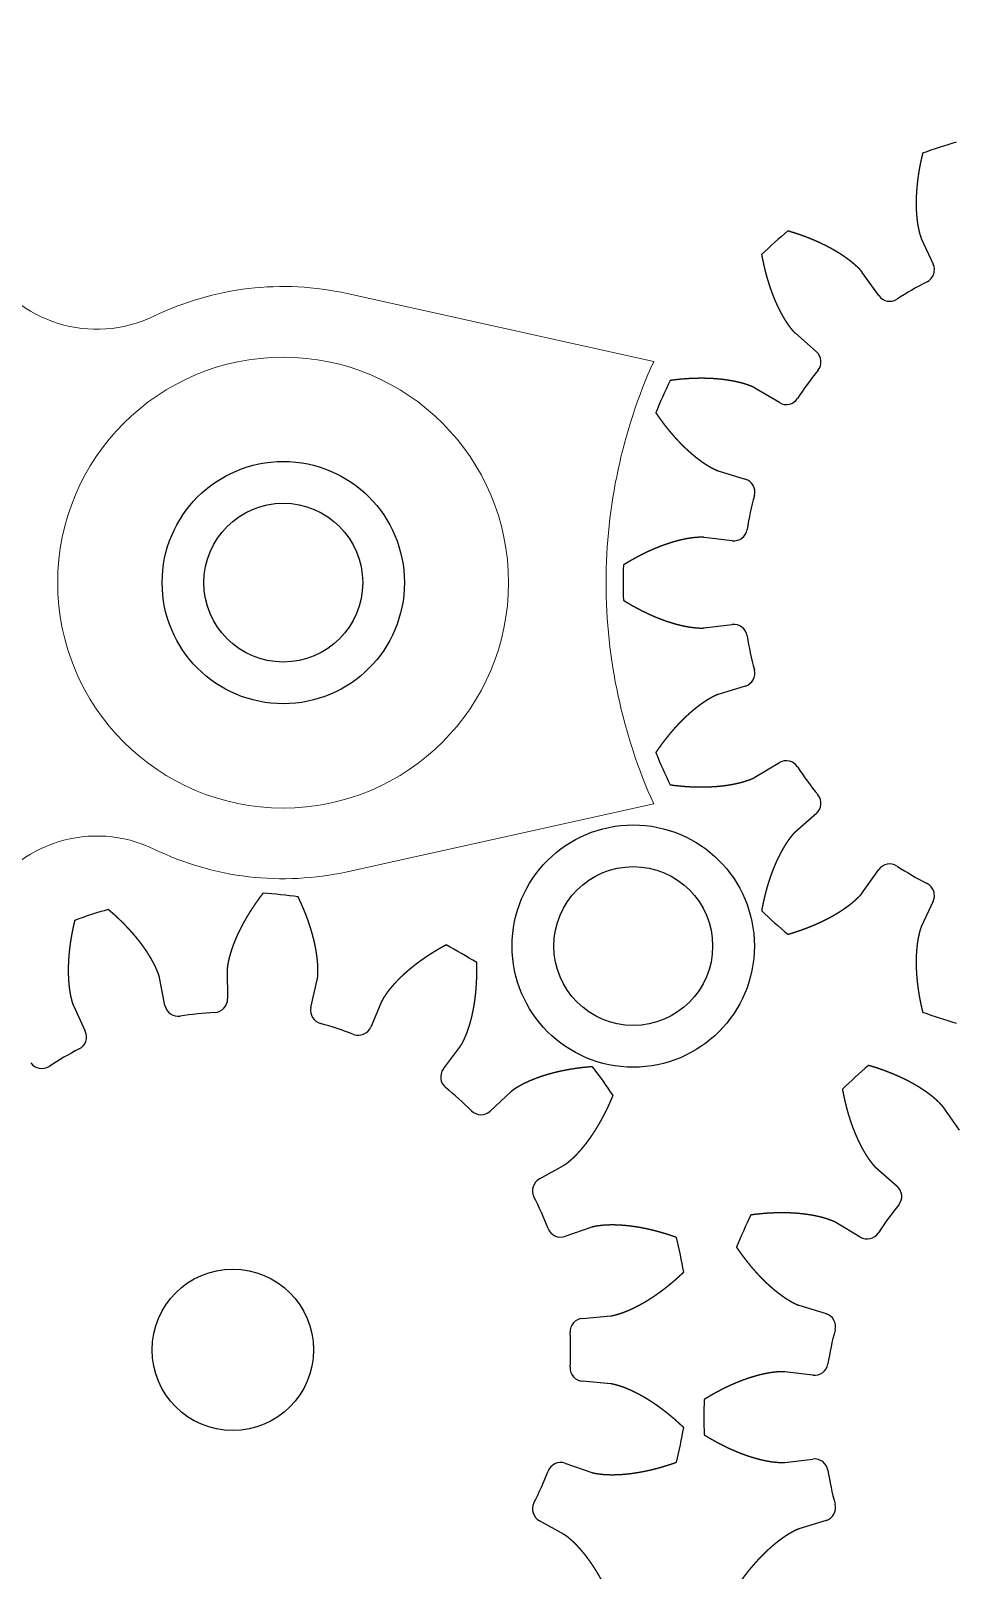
# Model space of a CAD drawing. Header units: inches. Extents: x 0 to 775, y -63 to 305.
# Drawn here: x 52.3 to 86.7, y 73.6 to 130.8 of the extents above; entities that cross this region are included whole.
import ezdxf

# ---------------------------------------------------------------- set-up
doc = ezdxf.new("R2010")
doc.units = ezdxf.units.IN
doc.header["$MEASUREMENT"] = 0

msp = doc.modelspace()

# ---------------------------------------------------------------- linework, layer by layer
at = {"color": 1}
for p, q in [((85.43, 123.058), (85.873, 122.1)), ((83.849, 120.931), (83.24, 121.794)), ((80.74, 119.543), (81.535, 118.847)), ((80.161, 116.956), (79.253, 117.497)), ((77.885, 114.424), (78.894, 114.112)), ((78.408, 111.825), (77.359, 111.951)), ((77.359, 108.586), (78.408, 108.711)), ((78.894, 106.425), (77.885, 106.113)), ((79.253, 103.04), (80.161, 103.581)), ((81.535, 101.689), (80.74, 100.994)), ((83.24, 98.743), (83.849, 99.606)), ((85.873, 98.437), (85.43, 97.478)), ((57.334, 94.562), (57.129, 95.598)), ((59.644, 95.862), (59.659, 94.806)), ((62.756, 94.481), (62.99, 95.511)), ((53.93, 94.558), (54.373, 93.6)), ((65.395, 94.729), (64.979, 93.758)), ((67.675, 92.201), (68.308, 93.047)), ((70.187, 91.355), (69.412, 90.637)), ((86.849, 89.931), (86.24, 90.794)), ((71.243, 88.118), (72.165, 88.633)), ((83.74, 88.543), (84.535, 87.847)), ((83.161, 85.956), (82.253, 86.497)), ((73.193, 86.323), (72.193, 85.983)), ((72.841, 82.937), (73.893, 83.033)), ((80.885, 83.424), (81.894, 83.112)), ((81.408, 80.825), (80.359, 80.951)), ((73.893, 80.504), (72.841, 80.6)), ((72.193, 77.554), (73.193, 77.213)), ((80.359, 77.586), (81.408, 77.711)), ((72.165, 74.903), (71.243, 75.418)), ((81.894, 75.425), (80.885, 75.113))]:
    msp.add_line(p, q, dxfattribs=at)
at = {"color": 1, "lineweight": 0}
msp.add_lwpolyline([(47.973, 110.268, -0.414214), (29.723, 92.018), (29.723, 89.768), (42.203, 89.768, 0.127339), (50.582, 98.399, -0.394984), (56.926, 100.369, 0.168875), (64.101, 99.529), (75.489, 102.051, -0.106253), (73.722, 110.268, -0.106253), (75.489, 118.486), (64.101, 121.008, 0.168875), (56.926, 120.167, -0.394984), (50.582, 122.138, 0.127339), (42.203, 130.768), (29.723, 130.768), (29.723, 128.518, -0.414211)], format="xyb", close=True, dxfattribs=at)
msp.add_circle((61.723, 110.268), 8.375, dxfattribs=at)
at = {"color": 1}
for centre, radius in [((61.73, 110.268), 4.5), ((61.73, 110.268), 2.95), ((74.73, 96.768), 4.5), ((74.73, 96.768), 2.95), ((59.854, 81.768), 3)]:
    msp.add_circle(centre, radius, dxfattribs=at)
for centre, radius, start, end in [((91.354, 110.268), 17, 105.7877, 110.2123), ((91.354, 110.268), 17, 129.7877, 134.2123), ((85.419, 121.89), 0.5, 297.0534, 24.8103), ((91.354, 110.268), 12.549, 117.0534, 122.9466), ((84.257, 121.219), 0.5, 215.1897, 302.9466), ((81.205, 118.471), 0.5, 321.0534, 48.8103), ((91.354, 110.268), 12.549, 141.0534, 146.9466), ((91.354, 110.268), 17, 153.7877, 158.2123), ((80.417, 117.386), 0.5, 239.1897, 326.9466), ((78.746, 113.634), 0.5, 345.0534, 72.8103), ((91.354, 110.268), 12.549, 165.0534, 170.9466), ((78.467, 112.322), 0.5, 263.1897, 350.9466), ((91.354, 110.268), 17, 177.7877, 182.2123), ((78.467, 108.215), 0.5, 9.0534, 96.8103), ((91.354, 110.268), 12.549, 189.0534, 194.9466), ((78.746, 106.903), 0.5, 287.1897, 14.9466), ((91.354, 110.268), 17, 201.7877, 206.2123), ((80.417, 103.151), 0.5, 33.0534, 120.8103), ((91.354, 110.268), 12.549, 213.0534, 218.9466), ((81.205, 102.066), 0.5, 311.1897, 38.9466), ((84.257, 99.318), 0.5, 57.0534, 144.8103), ((91.354, 110.268), 12.549, 237.0534, 242.9466), ((85.419, 98.647), 0.5, 335.1897, 62.9466), ((59.854, 81.768), 17, 81.7877, 86.2123), ((59.854, 81.768), 17, 105.7877, 110.2123), ((91.354, 110.268), 17, 225.7877, 230.2123), ((59.854, 81.768), 17, 57.7877, 62.2123), ((57.825, 94.659), 0.5, 191.1897, 278.9466), ((59.159, 94.799), 0.5, 273.0534, 0.8103), ((63.243, 94.37), 0.5, 167.1897, 254.9466), ((59.854, 81.768), 12.549, 93.0534, 98.9466), ((59.854, 81.768), 12.549, 69.0534, 74.9466), ((91.354, 110.268), 17, 249.7877, 254.2123), ((53.919, 93.39), 0.5, 297.0534, 24.8103), ((64.519, 93.955), 0.5, 249.0534, 336.8103), ((59.854, 81.768), 12.549, 117.0534, 122.9466), ((52.757, 92.719), 0.5, 215.1897, 302.9466), ((68.076, 91.902), 0.5, 143.1897, 230.9466), ((59.854, 81.768), 17, 33.7877, 38.2123), ((94.354, 79.268), 17, 129.7877, 134.2123), ((59.854, 81.768), 12.549, 45.0534, 50.9466), ((69.073, 91.004), 0.5, 225.0534, 312.8103), ((71.487, 87.682), 0.5, 119.1897, 206.9466), ((84.205, 87.471), 0.5, 321.0534, 48.8103), ((59.854, 81.768), 12.549, 21.0534, 26.9466), ((94.354, 79.268), 12.549, 141.0534, 146.9466), ((94.354, 79.268), 17, 153.7877, 158.2123), ((72.032, 86.456), 0.5, 201.0534, 288.8103), ((59.854, 81.768), 17, 9.7877, 14.2123), ((83.417, 86.386), 0.5, 239.1897, 326.9466), ((72.886, 82.439), 0.5, 95.1897, 182.9466), ((81.746, 82.634), 0.5, 345.0534, 72.8103), ((59.854, 81.768), 12.549, 357.0534, 2.9466), ((94.354, 79.268), 12.549, 165.0534, 170.9466), ((81.467, 81.322), 0.5, 263.1897, 350.9466), ((72.886, 81.098), 0.5, 177.0534, 264.8103), ((94.354, 79.268), 17, 177.7877, 182.2123), ((59.854, 81.768), 17, 345.7877, 350.2123), ((59.854, 81.768), 12.549, 333.0534, 338.9466), ((72.032, 77.081), 0.5, 71.1897, 158.9466), ((81.467, 77.215), 0.5, 9.0534, 96.8103), ((94.354, 79.268), 12.549, 189.0534, 194.9466), ((71.487, 75.855), 0.5, 153.0534, 240.8103), ((81.746, 75.903), 0.5, 287.1897, 14.9466)]:
    msp.add_arc(centre, radius, start, end, dxfattribs=at)
for points in [[(85.481, 126.221), (85.478, 126.212), (85.474, 126.193), (85.467, 126.165), (85.458, 126.127), (85.447, 126.08), (85.436, 126.032), (85.426, 125.985), (85.416, 125.938), (85.406, 125.891), (85.396, 125.844), (85.387, 125.797), (85.378, 125.75), (85.369, 125.703), (85.36, 125.656), (85.352, 125.609), (85.344, 125.562), (85.337, 125.515), (85.329, 125.468), (85.322, 125.421), (85.315, 125.374), (85.309, 125.327), (85.302, 125.281), (85.296, 125.234), (85.291, 125.188), (85.285, 125.141), (85.28, 125.094), (85.275, 125.048), (85.271, 125.002), (85.266, 124.955), (85.263, 124.909), (85.259, 124.863), (85.256, 124.817), (85.253, 124.771), (85.25, 124.725), (85.247, 124.679), (85.245, 124.633), (85.244, 124.587), (85.242, 124.541), (85.241, 124.495), (85.24, 124.45), (85.24, 124.404), (85.24, 124.359), (85.24, 124.314), (85.24, 124.268), (85.241, 124.223), (85.243, 124.178), (85.244, 124.133), (85.246, 124.088), (85.248, 124.044), (85.251, 123.999), (85.254, 123.954), (85.258, 123.91), (85.261, 123.866), (85.266, 123.822), (85.27, 123.778), (85.276, 123.734), (85.281, 123.69), (85.287, 123.646), (85.293, 123.603), (85.3, 123.56), (85.307, 123.516), (85.315, 123.474), (85.324, 123.431), (85.333, 123.388), (85.343, 123.346), (85.352, 123.304), (85.363, 123.262), (85.373, 123.22), (85.385, 123.179), (85.398, 123.138), (85.409, 123.106), (85.419, 123.082), (85.426, 123.066), (85.43, 123.058)], [(83.24, 121.794), (83.235, 121.801), (83.225, 121.815), (83.209, 121.835), (83.187, 121.862), (83.158, 121.893), (83.128, 121.924), (83.097, 121.954), (83.066, 121.984), (83.034, 122.013), (83.002, 122.043), (82.97, 122.072), (82.938, 122.101), (82.904, 122.129), (82.871, 122.157), (82.837, 122.185), (82.802, 122.212), (82.767, 122.239), (82.732, 122.265), (82.696, 122.292), (82.661, 122.318), (82.625, 122.343), (82.588, 122.369), (82.552, 122.394), (82.515, 122.419), (82.477, 122.444), (82.44, 122.468), (82.402, 122.492), (82.364, 122.516), (82.325, 122.54), (82.286, 122.563), (82.248, 122.586), (82.208, 122.609), (82.169, 122.632), (82.129, 122.654), (82.09, 122.676), (82.049, 122.698), (82.009, 122.719), (81.969, 122.741), (81.928, 122.762), (81.887, 122.783), (81.846, 122.804), (81.804, 122.824), (81.762, 122.844), (81.721, 122.864), (81.679, 122.884), (81.636, 122.903), (81.594, 122.923), (81.551, 122.942), (81.508, 122.96), (81.465, 122.979), (81.422, 122.997), (81.379, 123.016), (81.335, 123.033), (81.291, 123.051), (81.248, 123.069), (81.203, 123.086), (81.159, 123.103), (81.115, 123.12), (81.07, 123.136), (81.025, 123.153), (80.98, 123.169), (80.935, 123.185), (80.89, 123.2), (80.844, 123.216), (80.799, 123.231), (80.753, 123.246), (80.707, 123.261), (80.661, 123.275), (80.615, 123.29), (80.568, 123.304), (80.531, 123.315), (80.503, 123.323), (80.484, 123.329), (80.475, 123.332)], [(79.5, 122.453), (79.501, 122.444), (79.505, 122.425), (79.51, 122.396), (79.517, 122.358), (79.527, 122.31), (79.536, 122.263), (79.546, 122.215), (79.556, 122.168), (79.566, 122.121), (79.576, 122.074), (79.587, 122.027), (79.598, 121.98), (79.609, 121.934), (79.62, 121.887), (79.632, 121.841), (79.643, 121.795), (79.656, 121.749), (79.668, 121.703), (79.68, 121.658), (79.693, 121.612), (79.706, 121.567), (79.719, 121.521), (79.733, 121.476), (79.747, 121.431), (79.761, 121.387), (79.775, 121.342), (79.789, 121.298), (79.804, 121.254), (79.819, 121.21), (79.834, 121.166), (79.85, 121.122), (79.865, 121.078), (79.881, 121.035), (79.898, 120.992), (79.914, 120.949), (79.931, 120.906), (79.948, 120.864), (79.965, 120.821), (79.983, 120.779), (80.001, 120.737), (80.019, 120.695), (80.037, 120.654), (80.056, 120.613), (80.075, 120.571), (80.094, 120.531), (80.113, 120.49), (80.133, 120.449), (80.153, 120.409), (80.173, 120.369), (80.194, 120.33), (80.215, 120.29), (80.236, 120.251), (80.258, 120.212), (80.279, 120.174), (80.302, 120.135), (80.324, 120.097), (80.347, 120.059), (80.37, 120.022), (80.393, 119.985), (80.417, 119.948), (80.441, 119.912), (80.466, 119.876), (80.491, 119.84), (80.517, 119.805), (80.543, 119.77), (80.569, 119.736), (80.596, 119.702), (80.622, 119.668), (80.65, 119.635), (80.678, 119.603), (80.702, 119.578), (80.72, 119.56), (80.733, 119.549), (80.74, 119.543)], [(79.253, 117.497), (79.246, 117.502), (79.231, 117.51), (79.209, 117.522), (79.178, 117.537), (79.138, 117.554), (79.098, 117.57), (79.058, 117.585), (79.017, 117.6), (78.976, 117.614), (78.935, 117.628), (78.894, 117.642), (78.853, 117.655), (78.811, 117.667), (78.769, 117.679), (78.726, 117.69), (78.684, 117.701), (78.641, 117.711), (78.598, 117.721), (78.555, 117.731), (78.511, 117.74), (78.468, 117.749), (78.424, 117.757), (78.381, 117.766), (78.337, 117.773), (78.292, 117.781), (78.248, 117.788), (78.204, 117.794), (78.159, 117.8), (78.115, 117.806), (78.07, 117.812), (78.025, 117.817), (77.98, 117.822), (77.935, 117.827), (77.889, 117.831), (77.844, 117.835), (77.798, 117.839), (77.753, 117.842), (77.707, 117.845), (77.661, 117.848), (77.615, 117.85), (77.569, 117.852), (77.523, 117.854), (77.477, 117.856), (77.43, 117.857), (77.384, 117.858), (77.337, 117.858), (77.291, 117.859), (77.244, 117.859), (77.197, 117.859), (77.15, 117.858), (77.103, 117.857), (77.056, 117.856), (77.009, 117.855), (76.962, 117.853), (76.915, 117.851), (76.868, 117.849), (76.82, 117.847), (76.773, 117.844), (76.725, 117.841), (76.678, 117.838), (76.63, 117.834), (76.582, 117.83), (76.535, 117.826), (76.487, 117.822), (76.439, 117.817), (76.391, 117.812), (76.343, 117.807), (76.295, 117.802), (76.247, 117.796), (76.199, 117.79), (76.16, 117.785), (76.131, 117.781), (76.112, 117.779), (76.102, 117.777)], [(75.568, 116.578), (75.574, 116.57), (75.585, 116.554), (75.601, 116.53), (75.624, 116.498), (75.651, 116.458), (75.679, 116.419), (75.707, 116.379), (75.736, 116.34), (75.764, 116.301), (75.793, 116.263), (75.821, 116.224), (75.85, 116.186), (75.879, 116.148), (75.909, 116.11), (75.938, 116.073), (75.968, 116.035), (75.997, 115.998), (76.027, 115.961), (76.057, 115.925), (76.087, 115.888), (76.118, 115.852), (76.148, 115.816), (76.179, 115.781), (76.21, 115.745), (76.241, 115.71), (76.272, 115.675), (76.303, 115.64), (76.335, 115.606), (76.366, 115.572), (76.398, 115.538), (76.43, 115.504), (76.462, 115.471), (76.494, 115.438), (76.527, 115.405), (76.559, 115.373), (76.592, 115.34), (76.625, 115.308), (76.658, 115.277), (76.691, 115.245), (76.724, 115.214), (76.758, 115.183), (76.791, 115.153), (76.825, 115.123), (76.859, 115.093), (76.893, 115.063), (76.928, 115.034), (76.962, 115.005), (76.997, 114.977), (77.032, 114.948), (77.066, 114.921), (77.102, 114.893), (77.137, 114.866), (77.172, 114.839), (77.208, 114.813), (77.244, 114.787), (77.28, 114.761), (77.316, 114.736), (77.352, 114.711), (77.389, 114.687), (77.426, 114.663), (77.463, 114.639), (77.5, 114.616), (77.537, 114.594), (77.575, 114.573), (77.613, 114.552), (77.651, 114.531), (77.689, 114.51), (77.727, 114.49), (77.766, 114.471), (77.805, 114.453), (77.836, 114.44), (77.861, 114.432), (77.877, 114.426), (77.885, 114.424)], [(77.359, 111.951), (77.351, 111.952), (77.334, 111.953), (77.308, 111.955), (77.274, 111.956), (77.231, 111.956), (77.188, 111.954), (77.145, 111.951), (77.102, 111.948), (77.059, 111.944), (77.016, 111.941), (76.972, 111.936), (76.929, 111.931), (76.886, 111.926), (76.843, 111.919), (76.799, 111.912), (76.756, 111.905), (76.713, 111.897), (76.669, 111.888), (76.626, 111.88), (76.583, 111.87), (76.539, 111.861), (76.496, 111.851), (76.453, 111.841), (76.409, 111.83), (76.366, 111.818), (76.323, 111.807), (76.28, 111.795), (76.236, 111.782), (76.193, 111.77), (76.15, 111.757), (76.107, 111.743), (76.064, 111.729), (76.02, 111.715), (75.977, 111.701), (75.934, 111.686), (75.891, 111.671), (75.848, 111.655), (75.805, 111.639), (75.762, 111.623), (75.719, 111.607), (75.676, 111.59), (75.633, 111.573), (75.59, 111.555), (75.548, 111.538), (75.505, 111.519), (75.462, 111.501), (75.419, 111.483), (75.377, 111.464), (75.334, 111.444), (75.291, 111.425), (75.249, 111.405), (75.206, 111.385), (75.164, 111.364), (75.121, 111.344), (75.079, 111.323), (75.037, 111.302), (74.994, 111.28), (74.952, 111.258), (74.91, 111.236), (74.868, 111.214), (74.826, 111.191), (74.784, 111.168), (74.742, 111.145), (74.7, 111.122), (74.658, 111.098), (74.616, 111.074), (74.575, 111.05), (74.533, 111.025), (74.491, 111), (74.45, 110.975), (74.416, 110.955), (74.392, 110.94), (74.375, 110.93), (74.367, 110.925)], [(74.367, 109.612), (74.375, 109.607), (74.392, 109.597), (74.416, 109.582), (74.45, 109.561), (74.491, 109.536), (74.533, 109.512), (74.575, 109.487), (74.616, 109.463), (74.658, 109.439), (74.7, 109.415), (74.742, 109.392), (74.784, 109.369), (74.826, 109.346), (74.868, 109.323), (74.91, 109.301), (74.952, 109.279), (74.994, 109.257), (75.037, 109.235), (75.079, 109.214), (75.121, 109.193), (75.164, 109.172), (75.206, 109.152), (75.249, 109.132), (75.291, 109.112), (75.334, 109.092), (75.377, 109.073), (75.419, 109.054), (75.462, 109.036), (75.505, 109.017), (75.548, 108.999), (75.59, 108.981), (75.633, 108.964), (75.676, 108.947), (75.719, 108.93), (75.762, 108.914), (75.805, 108.897), (75.848, 108.882), (75.891, 108.866), (75.934, 108.851), (75.977, 108.836), (76.02, 108.822), (76.064, 108.807), (76.107, 108.794), (76.15, 108.78), (76.193, 108.767), (76.236, 108.754), (76.28, 108.742), (76.323, 108.73), (76.366, 108.718), (76.409, 108.707), (76.453, 108.696), (76.496, 108.686), (76.539, 108.676), (76.583, 108.666), (76.626, 108.657), (76.669, 108.648), (76.713, 108.64), (76.756, 108.632), (76.799, 108.624), (76.843, 108.618), (76.886, 108.611), (76.929, 108.606), (76.972, 108.601), (77.016, 108.596), (77.059, 108.592), (77.102, 108.589), (77.145, 108.586), (77.188, 108.583), (77.231, 108.581), (77.274, 108.58), (77.308, 108.581), (77.334, 108.583), (77.351, 108.585), (77.359, 108.586)], [(77.885, 106.113), (77.877, 106.11), (77.861, 106.105), (77.836, 106.096), (77.805, 106.084), (77.766, 106.066), (77.727, 106.046), (77.689, 106.026), (77.651, 106.006), (77.613, 105.985), (77.575, 105.964), (77.537, 105.942), (77.5, 105.92), (77.463, 105.898), (77.426, 105.874), (77.389, 105.85), (77.352, 105.826), (77.316, 105.801), (77.28, 105.776), (77.244, 105.75), (77.208, 105.724), (77.172, 105.698), (77.137, 105.671), (77.102, 105.644), (77.066, 105.616), (77.032, 105.588), (76.997, 105.56), (76.962, 105.532), (76.928, 105.503), (76.893, 105.473), (76.859, 105.444), (76.825, 105.414), (76.791, 105.384), (76.758, 105.353), (76.724, 105.323), (76.691, 105.291), (76.658, 105.26), (76.625, 105.228), (76.592, 105.196), (76.559, 105.164), (76.527, 105.132), (76.494, 105.099), (76.462, 105.066), (76.43, 105.032), (76.398, 104.999), (76.366, 104.965), (76.335, 104.931), (76.303, 104.896), (76.272, 104.862), (76.241, 104.827), (76.21, 104.792), (76.179, 104.756), (76.148, 104.72), (76.118, 104.685), (76.087, 104.648), (76.057, 104.612), (76.027, 104.575), (75.997, 104.538), (75.968, 104.501), (75.938, 104.464), (75.909, 104.426), (75.879, 104.389), (75.85, 104.351), (75.821, 104.312), (75.793, 104.274), (75.764, 104.235), (75.736, 104.196), (75.707, 104.157), (75.679, 104.118), (75.651, 104.078), (75.624, 104.039), (75.601, 104.007), (75.585, 103.983), (75.574, 103.967), (75.568, 103.959)], [(76.102, 102.76), (76.112, 102.758), (76.131, 102.756), (76.16, 102.752), (76.199, 102.747), (76.247, 102.741), (76.295, 102.735), (76.343, 102.73), (76.391, 102.725), (76.439, 102.72), (76.487, 102.715), (76.535, 102.711), (76.582, 102.707), (76.63, 102.703), (76.678, 102.699), (76.725, 102.696), (76.773, 102.693), (76.82, 102.69), (76.868, 102.688), (76.915, 102.685), (76.962, 102.684), (77.009, 102.682), (77.056, 102.681), (77.103, 102.679), (77.15, 102.679), (77.197, 102.678), (77.244, 102.678), (77.291, 102.678), (77.337, 102.678), (77.384, 102.679), (77.43, 102.68), (77.477, 102.681), (77.523, 102.683), (77.569, 102.684), (77.615, 102.687), (77.661, 102.689), (77.707, 102.692), (77.753, 102.695), (77.798, 102.698), (77.844, 102.702), (77.889, 102.706), (77.935, 102.71), (77.98, 102.715), (78.025, 102.72), (78.07, 102.725), (78.115, 102.73), (78.159, 102.736), (78.204, 102.743), (78.248, 102.749), (78.292, 102.756), (78.337, 102.764), (78.381, 102.771), (78.424, 102.779), (78.468, 102.788), (78.511, 102.797), (78.555, 102.806), (78.598, 102.816), (78.641, 102.826), (78.684, 102.836), (78.726, 102.847), (78.769, 102.858), (78.811, 102.87), (78.853, 102.882), (78.894, 102.895), (78.935, 102.909), (78.976, 102.923), (79.017, 102.937), (79.058, 102.952), (79.098, 102.967), (79.138, 102.982), (79.178, 102.999), (79.209, 103.014), (79.231, 103.027), (79.246, 103.035), (79.253, 103.04)], [(80.74, 100.994), (80.733, 100.988), (80.72, 100.977), (80.702, 100.959), (80.678, 100.934), (80.65, 100.902), (80.622, 100.869), (80.596, 100.835), (80.569, 100.801), (80.543, 100.766), (80.517, 100.732), (80.491, 100.697), (80.466, 100.661), (80.441, 100.625), (80.417, 100.589), (80.393, 100.552), (80.37, 100.515), (80.347, 100.477), (80.324, 100.44), (80.302, 100.401), (80.279, 100.363), (80.258, 100.325), (80.236, 100.286), (80.215, 100.247), (80.194, 100.207), (80.173, 100.167), (80.153, 100.127), (80.133, 100.087), (80.113, 100.047), (80.094, 100.006), (80.075, 99.965), (80.056, 99.924), (80.037, 99.883), (80.019, 99.841), (80.001, 99.8), (79.983, 99.758), (79.965, 99.715), (79.948, 99.673), (79.931, 99.631), (79.914, 99.588), (79.898, 99.545), (79.881, 99.502), (79.865, 99.458), (79.85, 99.415), (79.834, 99.371), (79.819, 99.327), (79.804, 99.283), (79.789, 99.239), (79.775, 99.195), (79.761, 99.15), (79.747, 99.105), (79.733, 99.06), (79.719, 99.015), (79.706, 98.97), (79.693, 98.925), (79.68, 98.879), (79.668, 98.834), (79.656, 98.788), (79.643, 98.742), (79.632, 98.696), (79.62, 98.649), (79.609, 98.603), (79.598, 98.556), (79.587, 98.51), (79.576, 98.463), (79.566, 98.416), (79.556, 98.369), (79.546, 98.322), (79.536, 98.274), (79.527, 98.227), (79.517, 98.179), (79.51, 98.141), (79.505, 98.112), (79.501, 98.093), (79.5, 98.083)], [(60.977, 98.731), (60.971, 98.724), (60.959, 98.708), (60.941, 98.685), (60.918, 98.654), (60.889, 98.615), (60.86, 98.577), (60.831, 98.538), (60.802, 98.499), (60.774, 98.46), (60.746, 98.42), (60.719, 98.381), (60.691, 98.342), (60.664, 98.303), (60.637, 98.263), (60.611, 98.223), (60.584, 98.184), (60.558, 98.144), (60.532, 98.104), (60.507, 98.064), (60.481, 98.025), (60.456, 97.984), (60.432, 97.944), (60.407, 97.904), (60.383, 97.864), (60.359, 97.824), (60.336, 97.783), (60.312, 97.743), (60.289, 97.702), (60.266, 97.662), (60.244, 97.621), (60.222, 97.58), (60.2, 97.539), (60.179, 97.499), (60.157, 97.458), (60.137, 97.417), (60.116, 97.375), (60.096, 97.334), (60.076, 97.293), (60.056, 97.252), (60.037, 97.211), (60.018, 97.169), (59.999, 97.128), (59.981, 97.086), (59.963, 97.045), (59.946, 97.003), (59.929, 96.961), (59.912, 96.92), (59.895, 96.878), (59.879, 96.836), (59.863, 96.794), (59.848, 96.752), (59.833, 96.71), (59.819, 96.668), (59.805, 96.626), (59.791, 96.584), (59.778, 96.542), (59.765, 96.5), (59.753, 96.458), (59.741, 96.415), (59.729, 96.373), (59.718, 96.331), (59.708, 96.288), (59.699, 96.246), (59.69, 96.203), (59.681, 96.161), (59.673, 96.118), (59.666, 96.076), (59.658, 96.033), (59.652, 95.991), (59.647, 95.948), (59.645, 95.914), (59.644, 95.888), (59.644, 95.871), (59.644, 95.862)], [(62.99, 95.511), (62.992, 95.519), (62.995, 95.536), (63, 95.561), (63.005, 95.595), (63.009, 95.638), (63.011, 95.681), (63.013, 95.724), (63.014, 95.767), (63.015, 95.81), (63.016, 95.854), (63.016, 95.897), (63.016, 95.941), (63.015, 95.984), (63.013, 96.028), (63.01, 96.072), (63.007, 96.115), (63.004, 96.159), (63, 96.203), (62.996, 96.247), (62.991, 96.291), (62.986, 96.335), (62.981, 96.38), (62.975, 96.424), (62.969, 96.468), (62.962, 96.512), (62.955, 96.556), (62.948, 96.601), (62.94, 96.645), (62.932, 96.689), (62.923, 96.734), (62.914, 96.778), (62.905, 96.822), (62.896, 96.867), (62.886, 96.911), (62.876, 96.956), (62.865, 97), (62.854, 97.044), (62.843, 97.089), (62.831, 97.133), (62.819, 97.178), (62.807, 97.222), (62.795, 97.267), (62.782, 97.311), (62.769, 97.356), (62.755, 97.4), (62.741, 97.445), (62.727, 97.489), (62.713, 97.533), (62.698, 97.578), (62.683, 97.622), (62.668, 97.667), (62.652, 97.711), (62.636, 97.755), (62.62, 97.8), (62.604, 97.844), (62.587, 97.888), (62.57, 97.933), (62.553, 97.977), (62.535, 98.021), (62.518, 98.065), (62.499, 98.11), (62.481, 98.154), (62.462, 98.198), (62.443, 98.242), (62.424, 98.286), (62.405, 98.33), (62.385, 98.374), (62.365, 98.418), (62.345, 98.462), (62.324, 98.506), (62.308, 98.541), (62.295, 98.568), (62.287, 98.585), (62.282, 98.594)], [(80.475, 97.205), (80.484, 97.208), (80.503, 97.213), (80.531, 97.222), (80.568, 97.233), (80.615, 97.247), (80.661, 97.261), (80.707, 97.276), (80.753, 97.291), (80.799, 97.306), (80.844, 97.321), (80.89, 97.336), (80.935, 97.352), (80.98, 97.368), (81.025, 97.384), (81.07, 97.401), (81.115, 97.417), (81.159, 97.434), (81.203, 97.451), (81.248, 97.468), (81.291, 97.486), (81.335, 97.503), (81.379, 97.521), (81.422, 97.539), (81.465, 97.558), (81.508, 97.576), (81.551, 97.595), (81.594, 97.614), (81.636, 97.633), (81.679, 97.653), (81.721, 97.673), (81.762, 97.693), (81.804, 97.713), (81.846, 97.733), (81.887, 97.754), (81.928, 97.775), (81.969, 97.796), (82.009, 97.817), (82.049, 97.839), (82.09, 97.861), (82.129, 97.883), (82.169, 97.905), (82.208, 97.928), (82.248, 97.951), (82.286, 97.974), (82.325, 97.997), (82.364, 98.021), (82.402, 98.045), (82.44, 98.069), (82.477, 98.093), (82.515, 98.118), (82.552, 98.143), (82.588, 98.168), (82.625, 98.193), (82.661, 98.219), (82.696, 98.245), (82.732, 98.271), (82.767, 98.298), (82.802, 98.325), (82.837, 98.352), (82.871, 98.38), (82.904, 98.407), (82.938, 98.436), (82.97, 98.465), (83.002, 98.494), (83.034, 98.523), (83.066, 98.553), (83.097, 98.583), (83.128, 98.613), (83.158, 98.644), (83.187, 98.675), (83.209, 98.701), (83.225, 98.722), (83.235, 98.736), (83.24, 98.743)], [(57.129, 95.598), (57.128, 95.606), (57.124, 95.623), (57.118, 95.648), (57.108, 95.681), (57.095, 95.722), (57.08, 95.762), (57.064, 95.802), (57.047, 95.842), (57.031, 95.882), (57.014, 95.922), (56.996, 95.962), (56.978, 96.001), (56.959, 96.041), (56.94, 96.08), (56.92, 96.119), (56.899, 96.158), (56.878, 96.196), (56.857, 96.235), (56.835, 96.273), (56.813, 96.312), (56.791, 96.35), (56.768, 96.388), (56.745, 96.426), (56.721, 96.464), (56.697, 96.502), (56.672, 96.539), (56.648, 96.577), (56.622, 96.614), (56.597, 96.651), (56.571, 96.688), (56.545, 96.725), (56.518, 96.762), (56.492, 96.799), (56.465, 96.835), (56.437, 96.872), (56.409, 96.908), (56.381, 96.944), (56.353, 96.98), (56.324, 97.016), (56.295, 97.052), (56.266, 97.087), (56.237, 97.123), (56.207, 97.158), (56.177, 97.193), (56.146, 97.229), (56.116, 97.264), (56.085, 97.298), (56.053, 97.333), (56.022, 97.368), (55.99, 97.402), (55.958, 97.437), (55.926, 97.471), (55.893, 97.505), (55.861, 97.539), (55.828, 97.573), (55.794, 97.606), (55.761, 97.64), (55.727, 97.673), (55.693, 97.707), (55.659, 97.74), (55.624, 97.773), (55.589, 97.806), (55.554, 97.838), (55.519, 97.871), (55.484, 97.904), (55.448, 97.936), (55.412, 97.968), (55.376, 98), (55.339, 98.032), (55.303, 98.064), (55.273, 98.089), (55.251, 98.108), (55.236, 98.121), (55.229, 98.127)], [(53.981, 97.721), (53.978, 97.712), (53.974, 97.693), (53.967, 97.665), (53.958, 97.627), (53.947, 97.58), (53.936, 97.532), (53.926, 97.485), (53.916, 97.438), (53.906, 97.391), (53.896, 97.344), (53.887, 97.297), (53.878, 97.25), (53.869, 97.203), (53.86, 97.156), (53.852, 97.109), (53.844, 97.062), (53.837, 97.015), (53.829, 96.968), (53.822, 96.921), (53.815, 96.874), (53.809, 96.827), (53.802, 96.781), (53.796, 96.734), (53.791, 96.688), (53.785, 96.641), (53.78, 96.594), (53.775, 96.548), (53.771, 96.502), (53.766, 96.455), (53.763, 96.409), (53.759, 96.363), (53.756, 96.317), (53.753, 96.271), (53.75, 96.225), (53.747, 96.179), (53.745, 96.133), (53.744, 96.087), (53.742, 96.041), (53.741, 95.995), (53.74, 95.95), (53.74, 95.904), (53.74, 95.859), (53.74, 95.814), (53.74, 95.768), (53.741, 95.723), (53.743, 95.678), (53.744, 95.633), (53.746, 95.588), (53.748, 95.544), (53.751, 95.499), (53.754, 95.454), (53.758, 95.41), (53.761, 95.366), (53.766, 95.322), (53.77, 95.278), (53.776, 95.234), (53.781, 95.19), (53.787, 95.146), (53.793, 95.103), (53.8, 95.06), (53.807, 95.016), (53.815, 94.974), (53.824, 94.931), (53.833, 94.888), (53.843, 94.846), (53.852, 94.804), (53.863, 94.762), (53.873, 94.72), (53.885, 94.679), (53.898, 94.638), (53.909, 94.606), (53.919, 94.582), (53.926, 94.566), (53.93, 94.558)], [(85.43, 97.478), (85.426, 97.471), (85.419, 97.455), (85.409, 97.431), (85.398, 97.399), (85.385, 97.358), (85.373, 97.317), (85.363, 97.275), (85.352, 97.233), (85.343, 97.191), (85.333, 97.148), (85.324, 97.106), (85.315, 97.063), (85.307, 97.02), (85.3, 96.977), (85.293, 96.934), (85.287, 96.89), (85.281, 96.847), (85.276, 96.803), (85.27, 96.759), (85.266, 96.715), (85.261, 96.671), (85.258, 96.627), (85.254, 96.582), (85.251, 96.538), (85.248, 96.493), (85.246, 96.448), (85.244, 96.403), (85.243, 96.359), (85.241, 96.313), (85.24, 96.268), (85.24, 96.223), (85.24, 96.178), (85.24, 96.132), (85.24, 96.087), (85.241, 96.041), (85.242, 95.996), (85.244, 95.95), (85.245, 95.904), (85.247, 95.858), (85.25, 95.812), (85.253, 95.766), (85.256, 95.72), (85.259, 95.674), (85.263, 95.628), (85.266, 95.581), (85.271, 95.535), (85.275, 95.489), (85.28, 95.442), (85.285, 95.396), (85.291, 95.349), (85.296, 95.303), (85.302, 95.256), (85.309, 95.209), (85.315, 95.163), (85.322, 95.116), (85.329, 95.069), (85.337, 95.022), (85.344, 94.975), (85.352, 94.928), (85.36, 94.881), (85.369, 94.834), (85.378, 94.787), (85.387, 94.74), (85.396, 94.693), (85.406, 94.646), (85.416, 94.599), (85.426, 94.552), (85.436, 94.504), (85.447, 94.457), (85.458, 94.41), (85.467, 94.372), (85.474, 94.344), (85.478, 94.325), (85.481, 94.315)], [(67.779, 96.808), (67.771, 96.803), (67.754, 96.794), (67.728, 96.78), (67.694, 96.762), (67.651, 96.738), (67.609, 96.714), (67.567, 96.691), (67.525, 96.667), (67.484, 96.642), (67.442, 96.618), (67.401, 96.593), (67.36, 96.569), (67.319, 96.544), (67.278, 96.519), (67.238, 96.493), (67.198, 96.468), (67.158, 96.442), (67.118, 96.416), (67.078, 96.39), (67.039, 96.364), (67, 96.338), (66.961, 96.311), (66.922, 96.284), (66.884, 96.257), (66.846, 96.23), (66.808, 96.203), (66.77, 96.175), (66.732, 96.148), (66.695, 96.12), (66.658, 96.092), (66.621, 96.064), (66.585, 96.035), (66.549, 96.007), (66.513, 95.978), (66.477, 95.949), (66.441, 95.92), (66.406, 95.89), (66.371, 95.861), (66.336, 95.831), (66.302, 95.801), (66.268, 95.771), (66.234, 95.741), (66.201, 95.71), (66.167, 95.68), (66.134, 95.649), (66.102, 95.618), (66.069, 95.586), (66.037, 95.555), (66.006, 95.523), (65.974, 95.491), (65.943, 95.459), (65.912, 95.427), (65.882, 95.395), (65.852, 95.362), (65.823, 95.329), (65.793, 95.296), (65.765, 95.262), (65.736, 95.229), (65.708, 95.195), (65.68, 95.161), (65.653, 95.127), (65.627, 95.092), (65.601, 95.057), (65.575, 95.022), (65.55, 94.987), (65.526, 94.951), (65.501, 94.915), (65.477, 94.879), (65.454, 94.843), (65.432, 94.806), (65.416, 94.776), (65.405, 94.753), (65.398, 94.737), (65.395, 94.729)], [(68.308, 93.047), (68.313, 93.054), (68.323, 93.068), (68.338, 93.089), (68.356, 93.118), (68.377, 93.156), (68.397, 93.194), (68.416, 93.232), (68.435, 93.271), (68.453, 93.31), (68.471, 93.35), (68.489, 93.389), (68.507, 93.429), (68.523, 93.47), (68.54, 93.51), (68.555, 93.551), (68.57, 93.593), (68.585, 93.634), (68.599, 93.676), (68.613, 93.718), (68.627, 93.76), (68.641, 93.802), (68.654, 93.844), (68.666, 93.887), (68.679, 93.93), (68.69, 93.973), (68.702, 94.016), (68.713, 94.06), (68.724, 94.104), (68.735, 94.147), (68.745, 94.191), (68.755, 94.236), (68.764, 94.28), (68.774, 94.324), (68.783, 94.369), (68.792, 94.414), (68.8, 94.459), (68.808, 94.504), (68.816, 94.549), (68.823, 94.594), (68.83, 94.64), (68.837, 94.685), (68.844, 94.731), (68.85, 94.777), (68.856, 94.823), (68.862, 94.869), (68.868, 94.915), (68.873, 94.961), (68.878, 95.008), (68.883, 95.054), (68.887, 95.101), (68.891, 95.148), (68.895, 95.195), (68.898, 95.241), (68.902, 95.289), (68.905, 95.336), (68.907, 95.383), (68.91, 95.43), (68.912, 95.478), (68.914, 95.525), (68.916, 95.573), (68.917, 95.621), (68.918, 95.669), (68.919, 95.717), (68.92, 95.765), (68.92, 95.813), (68.921, 95.861), (68.92, 95.909), (68.92, 95.958), (68.919, 96.006), (68.919, 96.054), (68.918, 96.093), (68.917, 96.123), (68.916, 96.142), (68.916, 96.152)], [(73.211, 92.284), (73.202, 92.283), (73.182, 92.282), (73.153, 92.28), (73.114, 92.277), (73.066, 92.272), (73.018, 92.268), (72.97, 92.263), (72.922, 92.258), (72.874, 92.253), (72.826, 92.248), (72.778, 92.242), (72.731, 92.236), (72.683, 92.23), (72.636, 92.224), (72.589, 92.217), (72.542, 92.21), (72.495, 92.203), (72.448, 92.195), (72.401, 92.188), (72.354, 92.18), (72.308, 92.171), (72.262, 92.163), (72.215, 92.154), (72.169, 92.145), (72.123, 92.136), (72.078, 92.127), (72.032, 92.117), (71.986, 92.107), (71.941, 92.097), (71.896, 92.086), (71.851, 92.075), (71.806, 92.064), (71.761, 92.053), (71.716, 92.041), (71.672, 92.029), (71.628, 92.017), (71.584, 92.004), (71.54, 91.992), (71.496, 91.979), (71.452, 91.965), (71.409, 91.952), (71.366, 91.938), (71.323, 91.924), (71.28, 91.909), (71.237, 91.894), (71.195, 91.879), (71.152, 91.864), (71.11, 91.848), (71.068, 91.832), (71.027, 91.816), (70.985, 91.799), (70.944, 91.782), (70.903, 91.765), (70.863, 91.747), (70.822, 91.729), (70.782, 91.71), (70.742, 91.692), (70.702, 91.673), (70.663, 91.653), (70.624, 91.634), (70.585, 91.613), (70.547, 91.592), (70.509, 91.571), (70.471, 91.549), (70.434, 91.527), (70.397, 91.504), (70.36, 91.482), (70.324, 91.459), (70.288, 91.435), (70.253, 91.41), (70.226, 91.389), (70.206, 91.372), (70.194, 91.361), (70.187, 91.355)], [(86.24, 90.794), (86.235, 90.801), (86.225, 90.815), (86.209, 90.835), (86.187, 90.862), (86.158, 90.893), (86.128, 90.924), (86.097, 90.954), (86.066, 90.984), (86.034, 91.013), (86.002, 91.043), (85.97, 91.072), (85.938, 91.101), (85.904, 91.129), (85.871, 91.157), (85.837, 91.185), (85.802, 91.212), (85.767, 91.239), (85.732, 91.265), (85.696, 91.292), (85.661, 91.318), (85.625, 91.343), (85.588, 91.369), (85.552, 91.394), (85.515, 91.419), (85.477, 91.444), (85.44, 91.468), (85.402, 91.492), (85.364, 91.516), (85.325, 91.54), (85.286, 91.563), (85.248, 91.586), (85.208, 91.609), (85.169, 91.632), (85.129, 91.654), (85.09, 91.676), (85.049, 91.698), (85.009, 91.719), (84.969, 91.741), (84.928, 91.762), (84.887, 91.783), (84.846, 91.804), (84.804, 91.824), (84.762, 91.844), (84.721, 91.864), (84.679, 91.884), (84.636, 91.903), (84.594, 91.923), (84.551, 91.942), (84.508, 91.96), (84.465, 91.979), (84.422, 91.997), (84.379, 92.016), (84.335, 92.033), (84.291, 92.051), (84.248, 92.069), (84.203, 92.086), (84.159, 92.103), (84.115, 92.12), (84.07, 92.136), (84.025, 92.153), (83.98, 92.169), (83.935, 92.185), (83.89, 92.2), (83.844, 92.216), (83.799, 92.231), (83.753, 92.246), (83.707, 92.261), (83.661, 92.275), (83.615, 92.29), (83.568, 92.304), (83.531, 92.315), (83.503, 92.323), (83.484, 92.329), (83.475, 92.332)], [(72.165, 88.633), (72.172, 88.638), (72.187, 88.646), (72.209, 88.66), (72.237, 88.679), (72.272, 88.704), (72.305, 88.731), (72.339, 88.759), (72.372, 88.787), (72.404, 88.815), (72.437, 88.844), (72.469, 88.872), (72.502, 88.902), (72.533, 88.932), (72.565, 88.962), (72.595, 88.994), (72.626, 89.025), (72.656, 89.057), (72.686, 89.089), (72.716, 89.122), (72.746, 89.155), (72.775, 89.188), (72.805, 89.221), (72.834, 89.255), (72.862, 89.289), (72.891, 89.324), (72.919, 89.359), (72.947, 89.394), (72.974, 89.429), (73.002, 89.465), (73.029, 89.501), (73.056, 89.537), (73.083, 89.574), (73.11, 89.611), (73.136, 89.648), (73.162, 89.685), (73.188, 89.723), (73.214, 89.761), (73.239, 89.799), (73.265, 89.837), (73.29, 89.876), (73.314, 89.915), (73.339, 89.954), (73.364, 89.993), (73.388, 90.032), (73.412, 90.072), (73.436, 90.112), (73.459, 90.152), (73.483, 90.193), (73.506, 90.233), (73.529, 90.274), (73.552, 90.315), (73.574, 90.357), (73.596, 90.398), (73.619, 90.44), (73.641, 90.482), (73.662, 90.524), (73.684, 90.566), (73.705, 90.608), (73.726, 90.651), (73.747, 90.694), (73.768, 90.737), (73.789, 90.78), (73.809, 90.824), (73.829, 90.867), (73.849, 90.911), (73.869, 90.955), (73.888, 90.999), (73.908, 91.043), (73.927, 91.088), (73.946, 91.132), (73.961, 91.168), (73.972, 91.195), (73.979, 91.213), (73.983, 91.222)], [(82.5, 91.453), (82.501, 91.444), (82.505, 91.425), (82.51, 91.396), (82.517, 91.358), (82.527, 91.31), (82.536, 91.263), (82.546, 91.215), (82.556, 91.168), (82.566, 91.121), (82.576, 91.074), (82.587, 91.027), (82.598, 90.98), (82.609, 90.934), (82.62, 90.887), (82.632, 90.841), (82.643, 90.795), (82.656, 90.749), (82.668, 90.703), (82.68, 90.658), (82.693, 90.612), (82.706, 90.567), (82.719, 90.521), (82.733, 90.476), (82.747, 90.431), (82.761, 90.387), (82.775, 90.342), (82.789, 90.298), (82.804, 90.254), (82.819, 90.21), (82.834, 90.166), (82.85, 90.122), (82.865, 90.078), (82.881, 90.035), (82.898, 89.992), (82.914, 89.949), (82.931, 89.906), (82.948, 89.864), (82.965, 89.821), (82.983, 89.779), (83.001, 89.737), (83.019, 89.695), (83.037, 89.654), (83.056, 89.613), (83.075, 89.571), (83.094, 89.531), (83.113, 89.49), (83.133, 89.449), (83.153, 89.409), (83.173, 89.369), (83.194, 89.33), (83.215, 89.29), (83.236, 89.251), (83.258, 89.212), (83.279, 89.174), (83.302, 89.135), (83.324, 89.097), (83.347, 89.059), (83.37, 89.022), (83.393, 88.985), (83.417, 88.948), (83.441, 88.912), (83.466, 88.876), (83.491, 88.84), (83.517, 88.805), (83.543, 88.77), (83.569, 88.736), (83.596, 88.702), (83.622, 88.668), (83.65, 88.635), (83.678, 88.603), (83.702, 88.578), (83.72, 88.56), (83.733, 88.549), (83.74, 88.543)], [(76.334, 85.942), (76.325, 85.945), (76.306, 85.952), (76.279, 85.962), (76.242, 85.975), (76.196, 85.99), (76.15, 86.006), (76.104, 86.021), (76.059, 86.036), (76.013, 86.051), (75.967, 86.066), (75.921, 86.08), (75.875, 86.094), (75.829, 86.107), (75.783, 86.121), (75.738, 86.134), (75.692, 86.147), (75.646, 86.159), (75.6, 86.172), (75.554, 86.184), (75.508, 86.195), (75.463, 86.207), (75.417, 86.218), (75.371, 86.229), (75.325, 86.239), (75.28, 86.249), (75.234, 86.259), (75.188, 86.269), (75.143, 86.278), (75.097, 86.287), (75.051, 86.296), (75.006, 86.305), (74.96, 86.313), (74.915, 86.321), (74.869, 86.328), (74.824, 86.335), (74.778, 86.342), (74.733, 86.349), (74.688, 86.355), (74.642, 86.361), (74.597, 86.366), (74.552, 86.372), (74.507, 86.376), (74.462, 86.381), (74.416, 86.385), (74.371, 86.389), (74.327, 86.392), (74.282, 86.396), (74.237, 86.398), (74.192, 86.401), (74.147, 86.403), (74.103, 86.404), (74.058, 86.406), (74.014, 86.406), (73.97, 86.407), (73.925, 86.407), (73.881, 86.406), (73.837, 86.405), (73.793, 86.404), (73.749, 86.402), (73.705, 86.4), (73.662, 86.397), (73.618, 86.394), (73.575, 86.39), (73.532, 86.385), (73.489, 86.38), (73.446, 86.374), (73.403, 86.369), (73.36, 86.362), (73.318, 86.355), (73.276, 86.347), (73.242, 86.339), (73.218, 86.331), (73.201, 86.326), (73.193, 86.323)], [(82.253, 86.497), (82.246, 86.502), (82.231, 86.51), (82.209, 86.522), (82.178, 86.537), (82.138, 86.554), (82.098, 86.57), (82.058, 86.585), (82.017, 86.6), (81.976, 86.614), (81.935, 86.628), (81.894, 86.642), (81.853, 86.655), (81.811, 86.667), (81.769, 86.679), (81.726, 86.69), (81.684, 86.701), (81.641, 86.711), (81.598, 86.721), (81.555, 86.731), (81.511, 86.74), (81.468, 86.749), (81.424, 86.757), (81.381, 86.766), (81.337, 86.773), (81.292, 86.781), (81.248, 86.788), (81.204, 86.794), (81.159, 86.8), (81.115, 86.806), (81.07, 86.812), (81.025, 86.817), (80.98, 86.822), (80.935, 86.827), (80.889, 86.831), (80.844, 86.835), (80.798, 86.839), (80.753, 86.842), (80.707, 86.845), (80.661, 86.848), (80.615, 86.85), (80.569, 86.852), (80.523, 86.854), (80.477, 86.856), (80.43, 86.857), (80.384, 86.858), (80.337, 86.858), (80.291, 86.859), (80.244, 86.859), (80.197, 86.859), (80.15, 86.858), (80.103, 86.857), (80.056, 86.856), (80.009, 86.855), (79.962, 86.853), (79.915, 86.851), (79.868, 86.849), (79.82, 86.847), (79.773, 86.844), (79.725, 86.841), (79.678, 86.838), (79.63, 86.834), (79.582, 86.83), (79.535, 86.826), (79.487, 86.822), (79.439, 86.817), (79.391, 86.812), (79.343, 86.807), (79.295, 86.802), (79.247, 86.796), (79.199, 86.79), (79.16, 86.785), (79.131, 86.781), (79.112, 86.779), (79.102, 86.777)], [(78.568, 85.578), (78.574, 85.57), (78.585, 85.554), (78.601, 85.53), (78.624, 85.498), (78.651, 85.458), (78.679, 85.419), (78.707, 85.379), (78.736, 85.34), (78.764, 85.301), (78.793, 85.263), (78.821, 85.224), (78.85, 85.186), (78.879, 85.148), (78.909, 85.11), (78.938, 85.073), (78.968, 85.035), (78.997, 84.998), (79.027, 84.961), (79.057, 84.925), (79.087, 84.888), (79.118, 84.852), (79.148, 84.816), (79.179, 84.781), (79.21, 84.745), (79.241, 84.71), (79.272, 84.675), (79.303, 84.64), (79.335, 84.606), (79.366, 84.572), (79.398, 84.538), (79.43, 84.504), (79.462, 84.471), (79.494, 84.438), (79.527, 84.405), (79.559, 84.373), (79.592, 84.34), (79.625, 84.308), (79.658, 84.277), (79.691, 84.245), (79.724, 84.214), (79.758, 84.183), (79.791, 84.153), (79.825, 84.123), (79.859, 84.093), (79.893, 84.063), (79.928, 84.034), (79.962, 84.005), (79.997, 83.977), (80.032, 83.948), (80.066, 83.921), (80.102, 83.893), (80.137, 83.866), (80.172, 83.839), (80.208, 83.813), (80.244, 83.787), (80.28, 83.761), (80.316, 83.736), (80.352, 83.711), (80.389, 83.687), (80.426, 83.663), (80.463, 83.639), (80.5, 83.616), (80.537, 83.594), (80.575, 83.573), (80.613, 83.552), (80.651, 83.531), (80.689, 83.51), (80.727, 83.49), (80.766, 83.471), (80.805, 83.453), (80.836, 83.44), (80.861, 83.432), (80.877, 83.426), (80.885, 83.424)], [(73.893, 83.033), (73.901, 83.033), (73.918, 83.035), (73.944, 83.039), (73.978, 83.045), (74.019, 83.054), (74.061, 83.065), (74.103, 83.077), (74.144, 83.089), (74.185, 83.101), (74.227, 83.114), (74.268, 83.127), (74.31, 83.141), (74.351, 83.156), (74.392, 83.171), (74.433, 83.187), (74.473, 83.203), (74.514, 83.22), (74.555, 83.237), (74.595, 83.254), (74.636, 83.272), (74.676, 83.291), (74.716, 83.31), (74.757, 83.329), (74.797, 83.348), (74.837, 83.368), (74.877, 83.389), (74.916, 83.409), (74.956, 83.431), (74.996, 83.452), (75.035, 83.474), (75.075, 83.496), (75.114, 83.518), (75.153, 83.541), (75.193, 83.564), (75.232, 83.588), (75.271, 83.612), (75.31, 83.636), (75.348, 83.66), (75.387, 83.685), (75.426, 83.71), (75.464, 83.735), (75.503, 83.761), (75.541, 83.787), (75.579, 83.813), (75.617, 83.84), (75.655, 83.867), (75.693, 83.894), (75.731, 83.921), (75.769, 83.949), (75.806, 83.977), (75.844, 84.005), (75.881, 84.034), (75.918, 84.062), (75.956, 84.091), (75.993, 84.121), (76.03, 84.15), (76.067, 84.18), (76.103, 84.21), (76.14, 84.241), (76.177, 84.271), (76.213, 84.302), (76.249, 84.333), (76.286, 84.365), (76.322, 84.396), (76.358, 84.428), (76.394, 84.46), (76.429, 84.493), (76.465, 84.525), (76.501, 84.558), (76.536, 84.591), (76.564, 84.618), (76.586, 84.638), (76.6, 84.652), (76.607, 84.658)], [(80.359, 80.951), (80.351, 80.952), (80.334, 80.953), (80.308, 80.955), (80.274, 80.956), (80.231, 80.956), (80.188, 80.954), (80.145, 80.951), (80.102, 80.948), (80.059, 80.944), (80.016, 80.941), (79.972, 80.936), (79.929, 80.931), (79.886, 80.926), (79.843, 80.919), (79.799, 80.912), (79.756, 80.905), (79.713, 80.897), (79.669, 80.888), (79.626, 80.88), (79.583, 80.87), (79.539, 80.861), (79.496, 80.851), (79.453, 80.841), (79.409, 80.83), (79.366, 80.818), (79.323, 80.807), (79.28, 80.795), (79.236, 80.782), (79.193, 80.77), (79.15, 80.757), (79.107, 80.743), (79.064, 80.729), (79.02, 80.715), (78.977, 80.701), (78.934, 80.686), (78.891, 80.671), (78.848, 80.655), (78.805, 80.639), (78.762, 80.623), (78.719, 80.607), (78.676, 80.59), (78.633, 80.573), (78.59, 80.555), (78.548, 80.538), (78.505, 80.519), (78.462, 80.501), (78.419, 80.483), (78.377, 80.464), (78.334, 80.444), (78.291, 80.425), (78.249, 80.405), (78.206, 80.385), (78.164, 80.364), (78.121, 80.344), (78.079, 80.323), (78.037, 80.302), (77.994, 80.28), (77.952, 80.258), (77.91, 80.236), (77.868, 80.214), (77.826, 80.191), (77.784, 80.168), (77.742, 80.145), (77.7, 80.122), (77.658, 80.098), (77.616, 80.074), (77.575, 80.05), (77.533, 80.025), (77.491, 80), (77.45, 79.975), (77.416, 79.955), (77.392, 79.94), (77.375, 79.93), (77.367, 79.925)], [(76.607, 78.878), (76.6, 78.885), (76.586, 78.899), (76.564, 78.919), (76.536, 78.945), (76.501, 78.978), (76.465, 79.011), (76.429, 79.044), (76.394, 79.076), (76.358, 79.108), (76.322, 79.14), (76.286, 79.172), (76.249, 79.203), (76.213, 79.235), (76.177, 79.265), (76.14, 79.296), (76.103, 79.326), (76.067, 79.357), (76.03, 79.386), (75.993, 79.416), (75.956, 79.445), (75.918, 79.474), (75.881, 79.503), (75.844, 79.532), (75.806, 79.56), (75.769, 79.588), (75.731, 79.616), (75.693, 79.643), (75.655, 79.67), (75.617, 79.697), (75.579, 79.723), (75.541, 79.75), (75.503, 79.776), (75.464, 79.801), (75.426, 79.827), (75.387, 79.852), (75.348, 79.876), (75.31, 79.901), (75.271, 79.925), (75.232, 79.949), (75.193, 79.972), (75.153, 79.995), (75.114, 80.018), (75.075, 80.041), (75.035, 80.063), (74.996, 80.085), (74.956, 80.106), (74.916, 80.127), (74.877, 80.148), (74.837, 80.168), (74.797, 80.188), (74.757, 80.208), (74.716, 80.227), (74.676, 80.246), (74.636, 80.264), (74.595, 80.282), (74.555, 80.3), (74.514, 80.317), (74.473, 80.334), (74.433, 80.35), (74.392, 80.366), (74.351, 80.381), (74.31, 80.396), (74.268, 80.41), (74.227, 80.423), (74.185, 80.436), (74.144, 80.448), (74.103, 80.46), (74.061, 80.472), (74.019, 80.483), (73.978, 80.492), (73.944, 80.498), (73.918, 80.502), (73.901, 80.503), (73.893, 80.504)], [(77.367, 78.612), (77.375, 78.607), (77.392, 78.597), (77.416, 78.582), (77.45, 78.561), (77.491, 78.536), (77.533, 78.512), (77.575, 78.487), (77.616, 78.463), (77.658, 78.439), (77.7, 78.415), (77.742, 78.392), (77.784, 78.369), (77.826, 78.346), (77.868, 78.323), (77.91, 78.301), (77.952, 78.279), (77.994, 78.257), (78.037, 78.235), (78.079, 78.214), (78.121, 78.193), (78.164, 78.172), (78.206, 78.152), (78.249, 78.132), (78.291, 78.112), (78.334, 78.092), (78.377, 78.073), (78.419, 78.054), (78.462, 78.036), (78.505, 78.017), (78.548, 77.999), (78.59, 77.981), (78.633, 77.964), (78.676, 77.947), (78.719, 77.93), (78.762, 77.914), (78.805, 77.897), (78.848, 77.882), (78.891, 77.866), (78.934, 77.851), (78.977, 77.836), (79.02, 77.822), (79.064, 77.807), (79.107, 77.794), (79.15, 77.78), (79.193, 77.767), (79.236, 77.754), (79.28, 77.742), (79.323, 77.73), (79.366, 77.718), (79.409, 77.707), (79.453, 77.696), (79.496, 77.686), (79.539, 77.676), (79.583, 77.666), (79.626, 77.657), (79.669, 77.648), (79.713, 77.64), (79.756, 77.632), (79.799, 77.624), (79.843, 77.618), (79.886, 77.611), (79.929, 77.606), (79.972, 77.601), (80.016, 77.596), (80.059, 77.592), (80.102, 77.589), (80.145, 77.586), (80.188, 77.583), (80.231, 77.581), (80.274, 77.58), (80.308, 77.581), (80.334, 77.583), (80.351, 77.585), (80.359, 77.586)], [(73.193, 77.213), (73.201, 77.211), (73.218, 77.205), (73.242, 77.198), (73.276, 77.19), (73.318, 77.181), (73.36, 77.174), (73.403, 77.168), (73.446, 77.162), (73.489, 77.157), (73.532, 77.152), (73.575, 77.147), (73.618, 77.143), (73.662, 77.139), (73.705, 77.136), (73.749, 77.134), (73.793, 77.133), (73.837, 77.131), (73.881, 77.131), (73.925, 77.13), (73.97, 77.13), (74.014, 77.13), (74.058, 77.131), (74.103, 77.132), (74.147, 77.134), (74.192, 77.136), (74.237, 77.138), (74.282, 77.141), (74.327, 77.144), (74.371, 77.148), (74.416, 77.152), (74.462, 77.156), (74.507, 77.16), (74.552, 77.165), (74.597, 77.17), (74.642, 77.176), (74.688, 77.182), (74.733, 77.188), (74.778, 77.195), (74.824, 77.202), (74.869, 77.209), (74.915, 77.216), (74.96, 77.224), (75.006, 77.232), (75.051, 77.241), (75.097, 77.249), (75.143, 77.258), (75.188, 77.268), (75.234, 77.277), (75.28, 77.287), (75.325, 77.298), (75.371, 77.308), (75.417, 77.319), (75.463, 77.33), (75.508, 77.342), (75.554, 77.353), (75.6, 77.365), (75.646, 77.377), (75.692, 77.39), (75.738, 77.403), (75.783, 77.416), (75.829, 77.429), (75.875, 77.443), (75.921, 77.457), (75.967, 77.471), (76.013, 77.486), (76.059, 77.5), (76.104, 77.515), (76.15, 77.531), (76.196, 77.546), (76.242, 77.562), (76.279, 77.575), (76.306, 77.585), (76.325, 77.591), (76.334, 77.595)], [(80.885, 75.113), (80.877, 75.11), (80.861, 75.105), (80.836, 75.096), (80.805, 75.084), (80.766, 75.066), (80.727, 75.046), (80.689, 75.026), (80.651, 75.006), (80.613, 74.985), (80.575, 74.964), (80.537, 74.942), (80.5, 74.92), (80.463, 74.898), (80.426, 74.874), (80.389, 74.85), (80.352, 74.826), (80.316, 74.801), (80.28, 74.776), (80.244, 74.75), (80.208, 74.724), (80.172, 74.698), (80.137, 74.671), (80.102, 74.644), (80.066, 74.616), (80.032, 74.588), (79.997, 74.56), (79.962, 74.532), (79.928, 74.503), (79.893, 74.473), (79.859, 74.444), (79.825, 74.414), (79.791, 74.384), (79.758, 74.353), (79.724, 74.323), (79.691, 74.291), (79.658, 74.26), (79.625, 74.228), (79.592, 74.196), (79.559, 74.164), (79.527, 74.132), (79.494, 74.099), (79.462, 74.066), (79.43, 74.032), (79.398, 73.999), (79.366, 73.965), (79.335, 73.931), (79.303, 73.896), (79.272, 73.862), (79.241, 73.827), (79.21, 73.792), (79.179, 73.756), (79.148, 73.72), (79.118, 73.685), (79.087, 73.648), (79.057, 73.612), (79.027, 73.575), (78.997, 73.538), (78.968, 73.501), (78.938, 73.464), (78.909, 73.426), (78.879, 73.389), (78.85, 73.351), (78.821, 73.312), (78.793, 73.274), (78.764, 73.235), (78.736, 73.196), (78.707, 73.157), (78.679, 73.118), (78.651, 73.078), (78.624, 73.039), (78.601, 73.007), (78.585, 72.983), (78.574, 72.967), (78.568, 72.959)], [(73.983, 72.314), (73.979, 72.323), (73.972, 72.341), (73.961, 72.368), (73.946, 72.404), (73.927, 72.449), (73.908, 72.493), (73.888, 72.538), (73.869, 72.582), (73.849, 72.626), (73.829, 72.67), (73.809, 72.713), (73.789, 72.757), (73.768, 72.8), (73.747, 72.843), (73.726, 72.886), (73.705, 72.928), (73.684, 72.971), (73.662, 73.013), (73.641, 73.055), (73.619, 73.097), (73.596, 73.139), (73.574, 73.18), (73.552, 73.221), (73.529, 73.263), (73.506, 73.303), (73.483, 73.344), (73.459, 73.384), (73.436, 73.425), (73.412, 73.465), (73.388, 73.504), (73.364, 73.544), (73.339, 73.583), (73.314, 73.622), (73.29, 73.661), (73.265, 73.7), (73.239, 73.738), (73.214, 73.776), (73.188, 73.814), (73.162, 73.852), (73.136, 73.889), (73.11, 73.926), (73.083, 73.963), (73.056, 73.999), (73.029, 74.036), (73.002, 74.072), (72.974, 74.107), (72.947, 74.143), (72.919, 74.178), (72.891, 74.213), (72.862, 74.247), (72.834, 74.282), (72.805, 74.315), (72.775, 74.349), (72.746, 74.382), (72.716, 74.415), (72.686, 74.448), (72.656, 74.48), (72.626, 74.512), (72.595, 74.543), (72.565, 74.574), (72.533, 74.605), (72.502, 74.635), (72.469, 74.664), (72.437, 74.693), (72.404, 74.722), (72.372, 74.75), (72.339, 74.778), (72.305, 74.805), (72.272, 74.832), (72.237, 74.858), (72.209, 74.877), (72.187, 74.891), (72.172, 74.899), (72.165, 74.903)]]:
    msp.add_open_spline(points, degree=5, dxfattribs=at)

doc.saveas('drawing.dxf')
